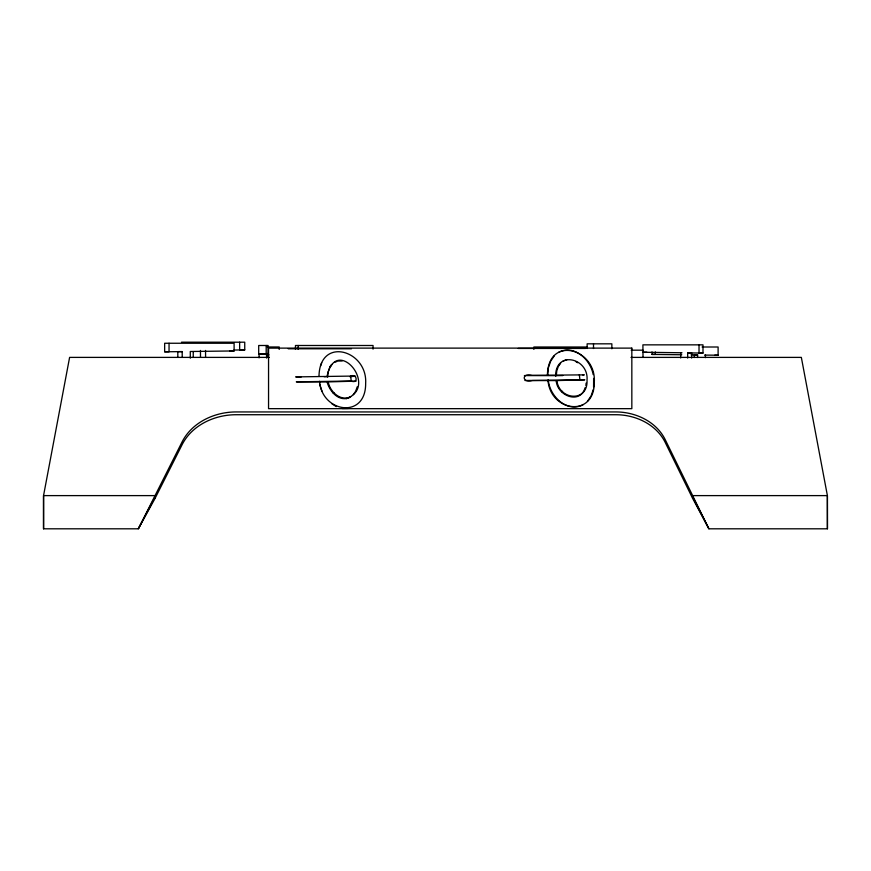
<?xml version="1.0" encoding="UTF-8"?>
<svg xmlns="http://www.w3.org/2000/svg" width="871" height="871" viewBox="0 0 871 871"><rect width="100%" height="100%" fill="white"/><g stroke="black" fill="none" stroke-linecap="round" stroke-linejoin="round"><path stroke-width="1.31" d="M630.985 357.393L801.342 357.393L827.396 495.61L827.406 528.806L708.896 528.806L692.63 498.386L665.096 442.185C656.037 424.112 635.275 414.65 615.688 414.727L236.226 414.727C214.897 414.65 192.306 424.863 182.235 444.417L155.049 498.386L138.326 528.806L43.55 528.806L43.55 495.61L69.604 357.393L269.313 357.393M680.676 357.937L680.708 352.799M687.655 358.035L687.676 352.897L691.65 352.897L691.628 358.035M694.274 357.524L694.285 354.954L697.617 354.954L697.606 357.524M705.401 357.622L705.423 355.063M318.993 376.294C319.646 336.021 367.54 350.218 365.657 383.24C366.027 419.702 321.704 412.506 319.57 381.291M327.082 376.283C335.716 334.192 379.843 386.539 346.212 398.7M327.616 376.98L328.095 372.189L329.576 367.889L331.982 364.372M547.402 375.172C548.12 334.867 596.156 348.596 594.338 381.912C594.653 418.385 550.2 411.656 547.979 380.17M547.674 374.966L548.392 367.704L550.657 361.171L554.304 355.814M555.644 376.152C555.393 349.946 588.938 357.905 587.021 380.213C588.143 402.663 559.138 400.268 556.874 380.583L532.464 380.573C522.034 383.675 521.043 372.353 532.279 375.336L584.267 374.857L582.786 374.955M562.84 375.564L556.308 375.641L556.776 370.861L558.267 366.56L560.663 363.033M585.9 385.505L586.129 383.109M593.587 386.964L593.63 378.362M320.572 365.972L321.704 362.706M357.208 386.833L355.716 391.133L353.321 394.661M585.149 387.649C580.238 404.797 557.625 396.044 556.221 381.084M593.347 389.381L591.093 395.913L587.446 401.27M155.049 496.993L138.326 528.806L182.235 441.641C192.306 422.087 214.897 411.874 236.226 411.939L615.688 411.939C635.275 411.874 656.037 421.335 665.096 439.409L708.896 528.806L692.63 496.993M329.859 366.843L331.056 365.08M558.54 365.515L560.009 363.545M327.267 382.619C329.499 390.11 336.696 400.116 346.484 398.493M350.828 396.664C340.594 401.869 329.978 391.732 328.193 381.912L296.292 381.846L351.22 381.03C358.46 384.187 357.175 373.082 350.654 376.098L295.715 376.903L301.159 376.98M349.859 376.708L355.586 376.185M333.201 393.159L333.854 392.647M556.308 375.641L524.396 375.575M561.882 391.819L562.546 391.319M266.809 357.741L266.809 353.746L268.094 353.18L268.094 345.493L258.698 345.493L258.698 354.018L266.57 353.844L266.57 357.839M258.698 354.018L266.57 353.844M334.475 362.358L336.935 361.476M347.442 398.265L349.902 397.372M558.823 352.211C574.359 344.295 590.484 359.69 593.205 374.617M563.167 361.03L566.847 359.712M582.928 404.873C566.52 413.115 549.59 395.859 548.251 379.963M356.152 381.117L328.193 381.912M524.973 380.518L584.833 379.789L556.874 380.583M233.929 350.044L244.74 349.881L244.74 342.194L181.484 342.194M190.314 358.166L190.281 351.503L234.103 350.948L234.103 343.25L164.652 343.25L164.652 351.786L182.191 351.612L182.224 356.936M338.166 361.04L342.129 360.986M324.11 376.708L328.029 376.664M342.347 408.499L348.367 408.423M267.364 346.985L279.21 346.985L279.21 349.423M586.934 347.006L533.858 347.006L533.858 349.347M702.08 347.006L718.107 347.006L718.107 355.216L714.764 355.216M518.201 348.444L585.562 348.444M288.247 348.781L351.481 348.781M244.74 349.881L239.645 349.881L239.645 342.194M631.148 350.175L643.016 350.175M229.704 350.948L234.103 350.948M182.191 351.612L177.804 351.612L177.826 356.936M164.652 351.786L169.05 351.786L169.05 343.25M646.881 352.254L642.907 352.254L681.982 352.766M643.016 357.219L642.907 344.851L702.995 344.851L702.995 353.06L699.021 353.06L699.021 344.851M652.009 351.938L652.009 354.41L655.34 354.41L655.34 351.938M268.758 354.682L266.265 354.682L268.725 355.052M652.009 354.41L681.764 354.758M691.019 354.878L697.617 354.954M704.617 355.085L718.107 355.216M687.676 352.897L702.995 353.06M575.731 361.498L577.593 362.706M331.764 403.676L336.293 406.626M319.592 384.002L321.987 391.231M579.335 374.77L579.912 379.702M350.654 376.098L351.22 381.03M205.545 350.447L205.578 357.11M200.461 350.447L200.493 357.11M193.242 351.884L193.264 357.208M827.45 528.806L827.396 495.61L692.63 495.61L692.63 498.386M611.856 348.77L611.856 343.827L587.141 343.827L587.141 348.52M593.51 343.827L593.51 348.52M373.049 349.14L373.049 345.493L295.465 345.493L295.465 349.336M298.176 345.493L298.176 349.336M266.188 345.493L266.188 354.018M259.079 353.844L259.079 357.839M155.049 498.386L155.049 495.61L43.55 495.61L43.55 528.806M631.834 348.117L268.551 348.117L268.551 408.662L631.834 408.662L631.834 348.117"/></g></svg>
